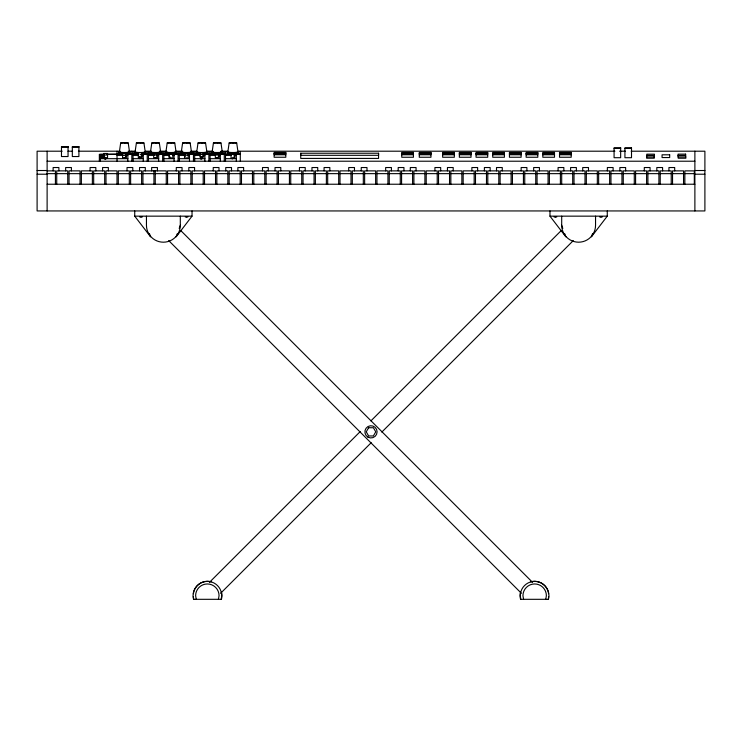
<?xml version="1.0" encoding="UTF-8"?>
<svg xmlns="http://www.w3.org/2000/svg" width="742" height="742" viewBox="0 0 742 742"><rect width="100%" height="100%" fill="white"/><g stroke="black" fill="none" stroke-linecap="round" stroke-linejoin="round"><path stroke-width="1.11" d="M300.733 153.232L300.733 158.417L378.559 158.417L378.559 153.232L300.733 153.232L300.733 155.31L378.559 155.31L378.559 153.232M221.218 599.313L221.691 595.705A14.321 14.321 0 0 0 207.361 581.385A14.321 14.321 0 0 0 193.041 595.705L193.514 599.313L221.431 599.313A14.321 14.321 0 0 0 221.431 591.893M119.369 151.971L120.668 142.993L124.443 142.585L128.227 142.993L129.525 151.971A5.083 0.538 0 0 1 123.135 152.49A5.083 0.538 0 0 1 120.046 151.702M135.081 151.971L136.38 142.993L140.164 142.585L143.939 142.993L145.237 151.971M150.487 151.971L151.795 142.993L155.57 142.585L159.345 142.993L160.652 151.971M165.902 151.971L167.2 142.993L170.975 142.585L174.76 142.993L176.058 151.971M181.308 151.971L182.606 142.993L186.39 142.585L190.165 142.993L191.464 151.971M196.713 151.971L198.021 142.993L201.796 142.585L205.571 142.993L206.879 151.971M212.129 151.971L213.427 142.993L217.202 142.585L220.986 142.993L222.285 151.971A5.083 0.538 0 0 1 215.894 152.49A5.083 0.538 0 0 1 212.806 151.702M227.84 151.971L229.139 142.993L232.923 142.585L236.698 142.993L237.997 151.971M177.301 233.665L176.169 236.819L192.03 216.154L192.03 210.941M179.184 228.415L180.306 225.271L180.306 216.154M592.543 233.665L591.411 236.819L607.271 216.154L607.271 210.941M218.408 599.313L219.057 595.705A11.724 11.724 0 0 0 207.333 583.954A11.724 11.724 0 0 0 195.619 595.678L196.259 599.313M545.741 599.313L546.381 595.705A11.724 11.724 0 0 0 534.667 583.954A11.724 11.724 0 0 0 522.943 595.678L523.592 599.313M209.42 582.377L360.26 431.538M370.917 420.881L561.1 230.697M220.597 593.303L371.176 442.724M381.815 432.085L573.306 240.584M128.227 142.993L120.668 142.993M143.939 142.993L136.38 142.993M159.345 142.993L151.795 142.993M174.76 142.993L167.2 142.993M190.165 142.993L182.606 142.993M205.571 142.993L198.021 142.993M220.986 142.993L213.427 142.993M236.698 142.993L229.139 142.993M124.443 142.993L125.426 142.603M141.138 142.603L140.164 142.993M156.451 142.594L155.477 142.983L156.543 142.603M171.959 142.603L170.975 142.993M187.364 142.603L186.39 142.993M202.77 142.603L201.796 142.993M217.202 142.993L218.185 142.603M233.897 142.603L232.923 142.993M127.847 153.984L131.826 153.715M143.262 154.317L147.231 154.058M158.667 154.317L162.646 154.058M174.082 154.317L178.052 154.058M193.458 154.058L189.488 154.317L193.458 154.317M204.894 154.317L208.873 154.058M220.309 154.317L224.279 154.058M236.327 154.317L240.297 154.058M103.769 154.234L99.345 154.317L99.345 161.218M107.08 154.169L122.439 153.984M61.475 147.268L68.051 147.268M72.326 147.268L78.902 147.268M614.079 148.446L620.655 148.446M624.931 148.446L631.507 148.446M62.18 151.201L37.1 151.201L37.1 210.941L704.9 210.941L704.9 151.201L631.145 151.201M67.976 151.201L72.614 151.201M78.402 151.201L120.121 151.201M128.236 151.201L135.183 151.201M145.618 151.201L151.405 151.201M159.521 151.201L166.477 151.201M175.743 151.201L182.699 151.201M190.805 151.201L196.602 151.201M207.027 151.201L212.824 151.201M220.94 151.201L227.887 151.201M238.321 151.201L614.923 151.201M619.561 151.201L625.358 151.201M135.23 151.535L133.05 151.535L133.05 161.218M145.052 151.535L147.231 151.535L147.231 161.218M150.645 151.535L148.456 151.535L148.456 161.218M159.372 151.535L162.646 151.535L162.646 161.218M166.05 151.535L163.871 151.535L163.871 161.218M175.873 151.535L178.052 151.535L178.052 161.218M182.551 151.535L179.276 151.535L179.276 161.218M191.278 151.535L193.458 151.535L193.458 161.218M196.871 151.535L194.682 151.535L194.682 161.218M206.684 151.535L208.873 151.535L208.873 161.218M212.277 151.535L210.097 151.535L210.097 161.218M221.005 151.535L224.279 151.535L224.279 161.218M227.775 151.535L225.503 151.535L225.503 161.218M238.024 151.535L240.297 151.535L240.297 161.218M274.123 153.334L285.809 153.334M401.747 153.334L413.433 153.334M419.276 153.334L430.963 153.334M442.649 153.334L454.336 153.334M459.344 153.334L471.031 153.334M476.039 153.334L487.726 153.334M492.734 153.334L504.421 153.334M509.429 153.334L521.116 153.334M526.124 153.334L537.811 153.334M542.819 153.334L554.506 153.334M559.514 153.334L571.201 153.334M125.686 153.984L131.826 153.984L131.826 151.201M274.123 153.872L285.809 153.872M401.747 153.872L413.433 153.872M419.276 153.872L430.963 153.872M442.649 153.872L454.336 153.872M459.344 153.872L471.031 153.872M476.039 153.872L487.726 153.872M492.734 153.872L504.421 153.872M509.429 153.872L521.116 153.872M526.124 153.872L537.811 153.872M542.819 153.872L554.506 153.872M559.514 153.872L571.201 153.872M133.05 154.317L138.726 154.317M140.989 154.317L147.231 154.317M148.456 154.317L154.132 154.317M156.404 154.317L162.646 154.317M163.871 154.317L178.052 154.317M179.276 154.317L184.953 154.317M194.682 154.317L208.873 154.317M210.097 154.317L215.764 154.317M218.037 154.317L224.279 154.317M225.503 154.317L240.297 154.317M103.704 154.429L100.374 154.429L100.374 161.218M107.034 154.429L122.439 154.429M125.686 154.429L131.826 154.429L131.826 161.218M133.05 154.429L138.726 154.429M140.989 154.429L147.231 154.429M148.456 154.429L154.132 154.429M156.404 154.429L162.646 154.429M163.871 154.429L178.052 154.429M179.276 154.429L184.953 154.429M193.458 154.429L189.488 154.429L189.488 161.218M194.682 154.429L208.873 154.429M210.097 154.429L215.764 154.429M218.037 154.429L224.279 154.429M225.503 154.429L240.297 154.429M141.165 154.753L142.01 154.716M274.123 154.763L285.809 154.763M401.747 154.763L413.433 154.763M419.276 154.763L430.963 154.763M442.649 154.763L454.336 154.763M459.344 154.763L471.031 154.763M476.039 154.763L487.726 154.763M492.734 154.763L504.421 154.763M509.429 154.763L521.116 154.763M526.124 154.763L537.811 154.763M542.819 154.763L554.506 154.763M559.514 154.763L571.201 154.763M103.806 155.022L107.553 155.022M153.677 155.022L157.425 155.022M215.319 155.022L219.057 154.985M184.498 155.226L188.245 155.226M117.032 155.393L127.847 155.393M133.05 155.393L138.392 155.393M141.639 155.393L143.262 155.393M148.456 155.393L153.798 155.393M157.044 155.393L158.667 155.393M163.871 155.393L169.204 155.393M172.459 155.393L174.082 155.393M179.276 155.393L184.619 155.393M187.865 155.393L189.488 155.393M194.682 155.393L200.025 155.393M203.271 155.393L204.894 155.393M210.097 155.393L215.44 155.393M218.686 155.393L220.309 155.393M225.503 155.393L231.096 155.393M234.5 155.393L236.327 155.393M100.374 155.56L103.843 155.56M202.807 155.551L203.651 155.551M678.021 155.449L685.636 155.449M233.925 155.588L234.778 155.625M141.165 155.941L142.01 155.941M100.374 156.339L104.65 156.21M156.571 156.21L157.425 156.21M218.213 156.21L219.057 156.21M184.498 156.423L185.342 156.423M125.454 156.571L126.298 156.571M169.093 156.729L169.937 156.729M233.925 156.812L234.778 156.812M646.662 156.914L654.277 156.914M100.374 157.119L103.843 157.119M100.374 157.898L104.993 157.898M123.747 157.916L125.11 157.916M139.459 157.916L140.822 157.916M154.865 157.916L156.237 157.916M170.28 157.916L171.643 158.185M201.091 157.916L202.464 157.916M216.506 157.916L217.87 158.222M233.582 157.916L232.218 157.916L232.218 159.001M100.374 158.677L127.847 158.677M133.05 158.677L143.262 158.677M148.456 158.677L158.667 158.677M163.871 158.677L174.082 158.677M179.276 158.677L189.488 158.677M194.682 158.677L204.894 158.677M210.097 158.677L220.309 158.677M225.503 158.677L236.327 158.677M47.117 161.218L694.883 161.218M37.1 170.521L47.117 170.521M694.883 170.521L704.9 170.521M47.117 170.873L55.418 170.873L55.418 184.229M47.117 173.647L55.418 173.647M56.726 173.647L67.735 173.647M69.043 173.647L80.053 173.647M81.36 173.647L92.37 173.647M93.677 173.647L104.687 173.647M105.995 173.647L117.004 173.647M118.312 173.647L129.321 173.647M130.629 173.647L141.629 173.647M142.946 173.647L153.946 173.647M155.254 173.647L166.264 173.647M167.571 173.647L178.581 173.647M179.889 173.647L190.898 173.647M192.206 173.647L203.215 173.647M204.523 173.647L215.532 173.647M216.84 173.647L227.85 173.647M229.157 173.647L240.167 173.647M241.475 173.647L252.475 173.647M253.792 173.647L264.792 173.647M266.109 173.647L277.109 173.647M278.417 173.647L289.426 173.647M290.734 173.647L301.744 173.647M303.051 173.647L314.061 173.647M315.369 173.647L326.378 173.647M327.686 173.647L338.695 173.647M340.003 173.647L351.012 173.647M352.32 173.647L363.32 173.647M364.637 173.647L375.637 173.647M376.955 173.647L387.955 173.647M389.262 173.647L400.272 173.647M401.58 173.647L412.589 173.647M413.897 173.647L424.906 173.647M426.214 173.647L437.224 173.647M438.531 173.647L449.541 173.647M450.848 173.647L461.858 173.647M463.166 173.647L474.166 173.647M475.483 173.647L486.483 173.647M487.8 173.647L498.8 173.647M500.108 173.647L511.117 173.647M512.425 173.647L523.435 173.647M524.742 173.647L535.752 173.647M537.06 173.647L548.069 173.647M549.377 173.647L560.386 173.647M561.694 173.647L572.703 173.647M574.011 173.647L585.011 173.647M586.328 173.647L597.329 173.647M598.646 173.647L609.646 173.647M610.954 173.647L621.963 173.647M623.271 173.647L634.28 173.647M635.588 173.647L646.597 173.647M647.905 173.647L658.915 173.647M660.222 173.647L671.232 173.647M672.54 173.647L683.549 173.647M684.857 173.647L694.317 173.647M37.1 174.212L47.117 174.212M694.883 174.212L704.9 174.212M47.117 184.229L694.883 184.229M134.729 210.941L134.729 216.154L192.03 216.154M549.97 210.941L549.97 216.154L607.271 216.154M139.681 216.952L140.943 216.71M142.362 216.952L141.101 216.71M185.259 216.952L186.52 216.71M187.939 216.952L186.678 216.71M554.061 216.952L555.322 216.71M556.741 216.952L555.48 216.71M599.638 216.952L600.899 216.71M602.318 216.952L601.057 216.71M180.9 230.697L532.58 582.377M168.694 240.584L521.403 593.303M549.97 216.154L565.831 236.819L564.699 233.665M134.729 216.154L150.589 236.819L149.457 233.665M561.694 216.154L561.694 225.271L562.816 228.415M520.782 599.313L520.309 595.705A14.321 14.321 0 0 1 534.639 581.385A14.321 14.321 0 0 1 548.959 595.705L548.486 599.313L520.569 599.313A14.321 14.321 0 0 1 520.569 591.893M694.883 151.201L694.883 210.941M694.317 184.229L694.317 170.873L684.857 170.873L684.857 184.229M685.84 156.757L685.84 158.222L678.225 158.222L678.225 156.757M683.549 184.229L683.549 170.873L672.54 170.873L672.54 184.229M674.691 170.873L674.691 167.534L668.932 167.534L668.932 170.873M671.232 184.229L671.232 170.873L660.222 170.873L660.222 184.229M662.587 170.873L662.587 167.534L656.818 167.534L656.818 170.873M658.915 184.229L658.915 170.873L647.905 170.873L647.905 184.229M654.416 155.644L654.416 154.178L646.801 154.178L646.801 155.644M650.066 170.873L650.066 167.534L644.297 167.534L644.297 170.873M646.597 184.229L646.597 170.873L635.588 170.873L635.588 184.229M634.28 184.229L634.28 170.873L623.271 170.873L623.271 184.229M625.636 170.873L625.636 167.534L619.876 167.534L619.876 170.873M621.963 184.229L621.963 170.873L610.954 170.873L610.954 184.229M613.115 170.873L613.115 167.534L607.355 167.534L607.355 170.873M609.646 184.229L609.646 170.873L598.646 170.873L598.646 184.229M601.363 216.952L600.593 216.952M597.329 184.229L597.329 170.873L586.328 170.873L586.328 184.229M595.548 216.154L595.548 225.271A16.927 16.927 0 0 1 578.621 242.198A16.927 16.927 0 0 1 561.694 225.271M588.48 170.873L588.48 167.534L582.72 167.534L582.72 170.873M585.011 184.229L585.011 170.873L574.011 170.873L574.011 184.229M576.367 170.873L576.367 167.534L570.607 167.534L570.607 170.873M572.703 184.229L572.703 170.873L561.694 170.873L561.694 184.229M563.846 170.873L563.846 167.534L558.086 167.534L558.086 170.873M560.386 184.229L560.386 170.873L549.377 170.873L549.377 184.229M555.786 216.952L555.016 216.952M548.069 184.229L548.069 170.873L537.06 170.873L537.06 184.229M539.425 170.873L539.425 167.534L533.665 167.534L533.665 170.873M535.752 184.229L535.752 170.873L524.742 170.873L524.742 184.229M526.903 170.873L526.903 167.534L521.144 167.534L521.144 170.873M523.435 184.229L523.435 170.873L512.425 170.873L512.425 184.229M511.117 184.229L511.117 170.873L500.108 170.873L500.108 184.229M502.269 170.873L502.269 167.534L496.509 167.534L496.509 170.873M498.8 184.229L498.8 170.873L487.8 170.873L487.8 184.229M490.156 170.873L490.156 167.534L484.396 167.534L484.396 170.873M486.483 184.229L486.483 170.873L475.483 170.873L475.483 184.229M477.635 170.873L477.635 167.534L471.875 167.534L471.875 170.873M474.166 184.229L474.166 170.873L463.166 170.873L463.166 184.229M461.858 184.229L461.858 170.873L450.848 170.873L450.848 184.229M453.204 170.873L453.204 167.534L447.445 167.534L447.445 170.873M449.541 184.229L449.541 170.873L438.531 170.873L438.531 184.229M440.683 170.873L440.683 167.534L434.923 167.534L434.923 170.873M437.224 184.229L437.224 170.873L426.214 170.873L426.214 184.229M424.906 184.229L424.906 170.873L413.897 170.873L413.897 184.229M416.058 170.873L416.058 167.534L410.289 167.534L410.289 170.873M412.589 184.229L412.589 170.873L401.58 170.873L401.58 184.229M403.945 170.873L403.945 167.534L398.185 167.534L398.185 170.873M400.272 184.229L400.272 170.873L389.262 170.873L389.262 184.229M391.424 170.873L391.424 167.534L385.664 167.534L385.664 170.873M387.955 184.229L387.955 170.873L376.955 170.873L376.955 184.229M375.637 184.229L375.637 170.873L364.637 170.873L364.637 184.229M366.993 170.873L366.993 167.534L361.233 167.534L361.233 170.873M363.32 184.229L363.32 170.873L352.32 170.873L352.32 184.229M354.472 170.873L354.472 167.534L348.712 167.534L348.712 170.873M351.012 184.229L351.012 170.873L340.003 170.873L340.003 184.229M338.695 184.229L338.695 170.873L327.686 170.873L327.686 184.229M329.838 170.873L329.838 167.534L324.078 167.534L324.078 170.873M326.378 184.229L326.378 170.873L315.369 170.873L315.369 184.229M317.734 170.873L317.734 167.534L311.965 167.534L311.965 170.873M314.061 184.229L314.061 170.873L303.051 170.873L303.051 184.229M305.212 170.873L305.212 167.534L299.443 167.534L299.443 170.873M301.744 184.229L301.744 170.873L290.734 170.873L290.734 184.229M289.426 184.229L289.426 170.873L278.417 170.873L278.417 184.229M280.782 170.873L280.782 167.534L275.022 167.534L275.022 170.873M277.109 184.229L277.109 170.873L266.109 170.873L266.109 184.229M268.261 170.873L268.261 167.534L262.501 167.534L262.501 170.873M264.792 184.229L264.792 170.873L253.792 170.873L253.792 184.229M252.475 184.229L252.475 170.873L241.475 170.873L241.475 184.229M243.626 170.873L243.626 167.534L237.867 167.534L237.867 170.873M240.167 184.229L240.167 170.873L229.157 170.873L229.157 184.229M236.327 154.429L236.327 161.218M234.778 154.086L234.778 158.343L231.031 158.343L231.031 154.086M231.513 170.873L231.513 167.534L225.754 167.534L225.754 170.873M227.85 184.229L227.85 170.873L216.84 170.873L216.84 184.229M220.309 154.429L220.309 161.218M219.057 153.483L219.057 157.74L215.319 157.74L215.319 153.483M218.992 170.873L218.992 167.534L213.232 167.534L213.232 170.873M215.532 184.229L215.532 170.873L204.523 170.873L204.523 184.229M204.894 154.429L204.894 161.218M203.651 152.824L203.651 157.081L199.904 157.081L199.904 152.824M203.215 184.229L203.215 170.873L192.206 170.873L192.206 184.229M202.464 156.488L202.464 158.677M201.091 156.488L201.091 159.558M194.571 170.873L194.571 167.534L188.811 167.534L188.811 170.873M190.898 184.229L190.898 170.873L179.889 170.873L179.889 184.229M188.245 153.696L188.245 157.953L184.498 157.953L184.498 153.696M186.984 216.952L186.214 216.952M182.05 170.873L182.05 167.534L176.29 167.534L176.29 170.873M178.581 184.229L178.581 170.873L167.571 170.873L167.571 184.229M174.082 154.429L174.082 161.218M172.83 153.993L172.83 158.259L169.093 158.259L169.093 153.993M166.264 184.229L166.264 170.873L142.946 170.873L142.946 184.229M158.667 154.429L158.667 161.218M157.425 153.483L157.425 157.74L153.677 157.74L153.677 153.483M157.415 170.873L157.415 167.534L151.656 167.534L151.656 170.873M155.254 170.873L155.254 184.229M153.946 170.873L153.946 184.229M146.452 216.154L146.452 225.271A16.927 16.927 0 0 0 163.379 242.198A16.927 16.927 0 0 0 180.306 225.271M145.302 170.873L145.302 167.534L139.542 167.534L139.542 170.873M143.262 154.429L143.262 161.218M142.01 153.214L142.01 157.471L138.272 157.471L138.272 153.214M141.629 184.229L141.629 170.873L130.629 170.873L130.629 184.229M141.407 216.952L140.637 216.952M140.822 156.488L140.822 158.677M139.459 156.488L139.459 158.677M132.781 170.873L132.781 167.534L127.021 167.534L127.021 170.873M129.321 184.229L129.321 170.873L118.312 170.873L118.312 184.229M127.847 154.429L127.847 161.218M126.298 153.844L126.298 158.102L122.551 158.102L122.551 153.844M117.032 151.201L117.032 153.984M117.032 154.429L117.032 161.218M117.004 184.229L117.004 170.873L105.995 170.873L105.995 184.229M108.351 170.873L108.351 167.534L102.591 167.534L102.591 170.873M105.679 157.74L105.679 159.502M104.993 157.74L104.993 159.502M104.687 184.229L104.687 170.873L93.677 170.873L93.677 184.229M95.829 170.873L95.829 167.534L90.07 167.534L90.07 170.873M92.37 184.229L92.37 170.873L81.36 170.873L81.36 184.229M80.053 184.229L80.053 170.873L69.043 170.873L69.043 184.229M71.408 170.873L71.408 167.534L65.648 167.534L65.648 170.873M67.735 184.229L67.735 170.873L56.726 170.873L56.726 184.229M58.887 170.873L58.887 167.534L53.127 167.534L53.127 170.873M47.117 151.201L47.117 210.941M193.764 599.313A14.321 14.321 0 0 1 193.3 596.54M193.393 593.73A14.321 14.321 0 0 1 211.303 581.765M548.7 596.54A14.321 14.321 0 0 1 548.236 599.313M530.697 581.765A14.321 14.321 0 0 1 548.607 593.73M207.528 152.926A5.927 0.631 0 0 1 203.336 153.705M200.266 153.705A5.927 0.631 0 0 1 196.073 152.926M129.581 152.778A5.927 0.631 0 0 1 124.443 153.724A5.927 0.631 0 0 1 119.314 152.778M222.934 152.926A5.927 0.631 0 0 1 216.432 153.724A5.927 0.631 0 0 1 212.073 152.778M238.646 152.926A5.927 0.631 0 0 1 232.923 153.724A5.927 0.631 0 0 1 227.191 152.926M145.886 152.926A5.927 0.631 0 0 1 141.694 153.705M138.624 153.705A5.927 0.631 0 0 1 134.432 152.926M160.708 152.778A5.927 0.631 0 0 1 155.57 153.724A5.927 0.631 0 0 1 150.431 152.778M176.114 152.778A5.927 0.631 0 0 1 170.975 153.724A5.927 0.631 0 0 1 165.846 152.778M191.519 152.778A5.927 0.631 0 0 1 187.16 153.724A5.927 0.631 0 0 1 180.658 152.926M238.052 151.656A5.927 0.631 0 0 1 232.923 152.602A5.927 0.631 0 0 1 227.785 151.656M237.83 151.832A5.083 0.538 0 0 1 232.923 152.509A5.083 0.538 0 0 1 228.017 151.832M237.83 153.232A5.083 0.538 0 0 1 232.923 153.631A5.083 0.538 0 0 1 228.017 153.232M221.394 151.526A5.927 0.631 0 0 1 221.394 152.416A5.927 0.631 0 0 1 213.01 152.416A5.927 0.631 0 0 1 213.01 151.526M222.108 153.232A5.083 0.538 0 0 1 218.519 153.613M214.67 153.566A5.083 0.538 0 0 1 212.295 153.232M206.935 151.656A5.927 0.631 0 0 1 201.796 152.602A5.927 0.631 0 0 1 196.658 151.656M206.703 151.832A5.083 0.538 0 0 1 201.796 152.509A5.083 0.538 0 0 1 196.89 151.832M206.703 153.232A5.083 0.538 0 0 1 203.113 153.613M199.255 153.566A5.083 0.538 0 0 1 196.89 153.232M191.519 151.656A5.927 0.631 0 0 1 189.785 152.49A5.927 0.631 0 0 1 181.846 152.379A5.927 0.631 0 0 1 182.198 151.526M191.297 151.832A5.083 0.538 0 0 1 186.39 152.509A5.083 0.538 0 0 1 181.484 151.832M191.297 153.232A5.083 0.538 0 0 1 188.932 153.566M185.073 153.613A5.083 0.538 0 0 1 181.484 153.232M175.168 151.526A5.927 0.631 0 0 1 175.168 152.416A5.927 0.631 0 0 1 166.783 152.416A5.927 0.631 0 0 1 166.783 151.526M175.381 151.702A5.083 0.538 0 0 1 170.975 152.509A5.083 0.538 0 0 1 166.579 151.702M175.882 153.232A5.083 0.538 0 0 1 170.975 153.631A5.083 0.538 0 0 1 166.069 153.232M159.762 151.526A5.927 0.631 0 0 1 159.762 152.416A5.927 0.631 0 0 1 151.377 152.416A5.927 0.631 0 0 1 151.377 151.526M159.966 151.702A5.083 0.538 0 0 1 155.57 152.509A5.083 0.538 0 0 1 151.173 151.702M160.476 153.232A5.083 0.538 0 0 1 156.887 153.613M154.253 153.613A5.083 0.538 0 0 1 150.663 153.232M145.293 151.656A5.927 0.631 0 0 1 140.164 152.602A5.927 0.631 0 0 1 135.025 151.656M145.07 151.832A5.083 0.538 0 0 1 140.164 152.509A5.083 0.538 0 0 1 135.257 151.832M145.07 153.232A5.083 0.538 0 0 1 141.472 153.613M137.622 153.566A5.083 0.538 0 0 1 135.257 153.232M128.635 151.526A5.927 0.631 0 0 1 128.635 152.416A5.927 0.631 0 0 1 120.25 152.416A5.927 0.631 0 0 1 120.25 151.526M129.349 153.232A5.083 0.538 0 0 1 125.76 153.613M121.911 153.566A5.083 0.538 0 0 1 119.536 153.232M368.626 427.735L366.251 431.844L368.626 435.962L373.374 435.962L375.749 431.844L373.374 427.735L368.626 427.735M68.051 146.582L61.475 146.582L61.475 156.534L68.051 156.534L68.051 146.582M78.902 146.582L72.326 146.582L72.326 156.534L78.902 156.534L78.902 146.582M620.655 147.76L614.079 147.76L614.079 157.712L620.655 157.712L620.655 147.76M631.507 147.76L624.931 147.76L624.931 157.712L631.507 157.712L631.507 147.76M285.809 152.444L274.123 152.444L274.123 157.248L285.809 157.248L285.809 152.444M413.433 152.444L401.747 152.444L401.747 157.248L413.433 157.248L413.433 152.444M430.963 152.444L419.276 152.444L419.276 157.248L430.963 157.248L430.963 152.444M454.336 152.444L442.649 152.444L442.649 157.248L454.336 157.248L454.336 152.444M471.031 152.444L459.344 152.444L459.344 157.248L471.031 157.248L471.031 152.444M487.726 152.444L476.039 152.444L476.039 157.248L487.726 157.248L487.726 152.444M504.421 152.444L492.734 152.444L492.734 157.248L504.421 157.248L504.421 152.444M521.116 152.444L509.429 152.444L509.429 157.248L521.116 157.248L521.116 152.444M537.811 152.444L526.124 152.444L526.124 157.248L537.811 157.248L537.811 152.444M554.506 152.444L542.819 152.444L542.819 157.248L554.506 157.248L554.506 152.444M571.201 152.444L559.514 152.444L559.514 157.248L571.201 157.248L571.201 152.444M107.553 153.473L103.806 153.473L103.806 157.74L107.553 157.74L107.553 153.483M685.645 154.141L678.03 154.141L678.021 156.914L685.636 156.914L685.645 154.141M669.683 154.8L662.068 154.8L662.068 157.554L669.683 157.554L669.683 154.8M654.277 155.449L646.662 155.449L646.644 158.213L654.259 158.213L654.277 155.449M367.949 437.131A6.103 6.103 0 0 0 377.103 431.844A6.103 6.103 0 0 0 367.949 426.557A6.103 6.103 0 0 0 367.949 437.131"/></g></svg>
